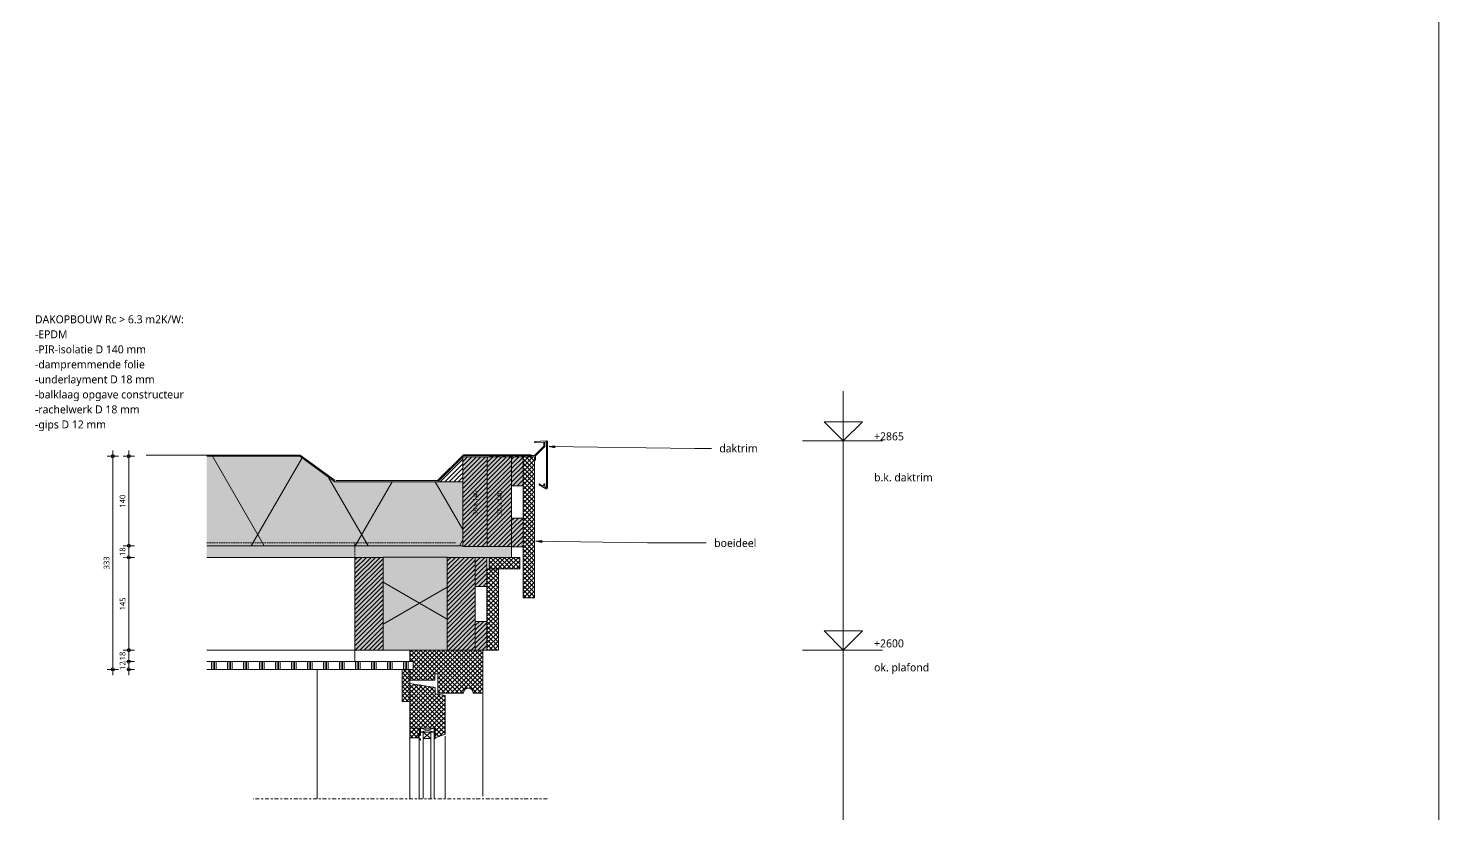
# Model space of a CAD drawing. Header units: millimetres. Extents: x 1813 to 34621, y -2347 to 13791.
# Drawn here: x 3824 to 6028, y 4210 to 5438 of the extents above; entities that cross this region are included whole.
import ezdxf

# ---------------------------------------------------------------- set-up
doc = ezdxf.new("R2010")
doc.units = ezdxf.units.MM
doc.linetypes.add('MV_center', pattern=[15, 6, -3, 3, -3])
doc.linetypes.add('MV_hidden', pattern=[3.75, 2.5, -1.25])
for name, color, linetype, lineweight in [('A-ANNO-DIMS', 211, 'Continuous', 13), ('A-ANNO-DIMS-5', 211, 'Continuous', 13), ('A-ANNO-NOTE', 131, 'Continuous', 18), ('A-DETL', 90, 'Continuous', 13), ('A-DETL-GENF', 92, 'Continuous', 18), ('A-DETL-MEDM', 33, 'Continuous', 18), ('A-DETL-THIN', 151, 'Continuous', 18), ('G-ANNO-TEXT', 231, 'Continuous', 13)]:
    doc.layers.add(name, color=color, linetype=linetype, lineweight=lineweight)
doc.styles.add('Segoe UI', font='segoeui.ttf', dxfattribs={"height": 7.5})
doc.styles.add('Segoe UI_3', font='segoeui.ttf', dxfattribs={"height": 12.5})
doc.styles.add('Segoe UI_4', font='segoeui.ttf', dxfattribs={"height": 9})
doc.styles.add('Segoe UI_B', font='segoeui.ttf', dxfattribs={"height": 12.5})
doc.dimstyles.new('1_8_mm', dxfattribs={"dimscale": 304.8, "dimtxt": 9.426276, "dimasz": 0.016404, "dimexe": 0.029528, "dimexo": 0.0625, "dimgap": 0.008202, "dimtad": 1, "dimdec": 0, "dimzin": 0, "dimdsep": 46, "dimtxsty": 'Segoe UI_4', "dimblk1": 'DOTBLANK', "dimblk2": 'DOTBLANK', "dimsah": 1, "dimcen": 0.09, "dimdle": 0.029528, "dimazin": 0, "dimtfac": 1, "dimtdec": 4, "dimtix": 1, "dimtmove": 0, "dimatfit": 3, "dimfxl": 0.029528, "dimfxlon": 1, "dimtvp": 1, "dimtfill": 1, "dimtolj": 1, "dimtzin": 0, "dimarcsym": 2})
pattern_1 = [(45, (0, 0), (-3.535534, 3.535534), []), (135, (0, 0), (-3.535534, -3.535534), [])]

# ---------------------------------------------------------------- blocks, each defined once
blk = doc.blocks.new('42_isolatie - Type 1-4090462-Details Verbouwingen')
at = {"layer": 'A-DETL-GENF'}
h = blk.add_hatch(color=256, dxfattribs=at)
h.paths.add_polyline_path([(1171.2, 0.8), (1210.2, 0.8), (1210.2, 100.8), (1010.2, 100.8), (955.3, 140.8), (810, 140.8), (810, 0.8), (955.3, 0.8)])
h.paths.add_polyline_path([(425.8, 0.8), (425.8, 140.8), (38, 140.8), (39, 139.8), (45.3, 139.8), (45.3, 121.8), (0.3, 121.8), (0.3, 0.8), (0.6, 0.8), (0.6, 121.8), (44.6, 121.8), (44.6, 0.8), (262.9, 0.8)])
at = {"layer": 'A-DETL-GENF', "lineweight": 13}
h = blk.add_hatch(dxfattribs=at)
h.set_pattern_fill('FP_5', color=256, style=0, pattern_type=2)
h.set_pattern_definition([(60, (-857.8, 704), (-121.936, 70.4), []), (120, (-857.8, 704), (-121.936, -70.4), [])])
h.paths.add_polyline_path([(1171.2, 0.8), (1210.2, 0.8), (1210.2, 100.8), (1010.2, 100.8), (955.3, 140.8), (810, 140.8), (810, 0.8), (955.3, 0.8)])
h.paths.add_polyline_path([(425.8, 0.8), (425.8, 140.8), (38, 140.8), (39, 139.8), (45.3, 139.8), (45.3, 121.8), (0.3, 121.8), (0.3, 0.8), (0.6, 0.8), (0.6, 121.8), (44.6, 121.8), (44.6, 0.8), (262.9, 0.8)])
at = {"layer": 'A-DETL-GENF'}
for p, q in [((425.8, 140.8), (38, 140.8)), ((425.8, 140.8), (38, 140.8)), ((955.3, 140.8), (810, 140.8)), ((955.3, 140.8), (810, 140.8)), ((1210.2, 139.8), (1210.2, 140.8)), ((1210.2, 139.8), (1210.2, 140.8)), ((1210.2, 100.8), (1210.2, 139.8)), ((1210.2, 0.8), (1210.2, 100.8)), ((0.3, 72.5), (0.3, 0.8)), ((0.3, 0.8), (0.6, 0.8)), ((0.3, 0.8), (0.6, 0.8)), ((44.6, 0.8), (425.8, 0.8)), ((44.6, 0.8), (425.8, 0.8)), ((810, 0.8), (1210.2, 0.8)), ((810, 0.8), (1210.2, 0.8))]:
    blk.add_line(p, q, dxfattribs=at)
blk = doc.blocks.new('31 dubbel_glas - Type 1-4090463-Details Verbouwingen')
at = {"layer": 'A-DETL-GENF', "lineweight": 13}
for p, q in [((0, 0), (0, -21)), ((103.8, 0), (6.8, 0)), ((103.8, -5), (0, -5)), ((0, -5), (10, -17)), ((0, -17), (10, -5)), ((0, -17), (103.8, -17)), ((10, -17), (10, -5)), ((5.6, -23), (103.8, -23))]:
    blk.add_line(p, q, dxfattribs=at)
blk = doc.blocks.new('33 sparing - Type 1-4933729-Details Verbouwingen')
at = {"layer": 'A-DETL-GENF'}
for p, q in [((21, 0), (0, 0)), ((0, -6.4), (21, 0)), ((21, -6.4), (0, 0)), ((0, -3.2), (0, -6.4)), ((0, -6.4), (21, -6.4)), ((21, -6.4), (21, -4.8))]:
    blk.add_line(p, q, dxfattribs=at)
blk = doc.blocks.new('27 compri_daktrim - Type 1-V80-Details Verbouwingen')
at = {"layer": 'A-DETL-GENF', "lineweight": 13}
for p, q in [((-20, 48.5), (-20, -23.5)), ((-18.4, -23.4), (-18.4, 47.5)), ((-17.8, 49.8), (-7.4, 43.8)), ((-17.6, 47.9), (-15.9, 46.9)), ((-15.9, 46.9), (-15.9, 42.8)), ((-14.3, 42.8), (-14.3, 44.2)), ((-12.8, 45.1), (-8.2, 42.4)), ((-1.5, -1.5), (-1.5, 4.3)), ((-15.9, -16.3), (-15.9, -23.3)), ((-15.6, -15.6), (-1.5, -1.5)), ((0.3, -2), (-14.3, -16.6)), ((-14.3, -16.6), (-14.3, -23.2)), ((4.7, -2), (0.3, -2)), ((10, -1.6), (5, -1.6)), ((14.7, -2), (10.3, -2)), ((20, -1.6), (15, -1.6)), ((24.7, -2), (20.3, -2)), ((30, -1.6), (25, -1.6)), ((34.7, -2), (30.3, -2)), ((40, -1.6), (35, -1.6)), ((44.7, -2), (40.3, -2)), ((50, -1.6), (45, -1.6)), ((54.7, -2), (50.3, -2)), ((60, -1.6), (55, -1.6)), ((64.7, -2), (60.3, -2)), ((69.6, -1), (65, -1.6)), ((-15.9, -23.3), (-18.4, -23.4)), ((-18.4, -25), (-0.8, -24.1)), ((-14.3, -23.2), (-0.8, -22.5))]:
    blk.add_line(p, q, dxfattribs=at)
for centre, radius, start, end in [((-18.5, 48.5), 1.5, 60, 180), ((-17.9, 47.5), 0.5, 60, 180), ((-13.3, 44.2), 1, 60, 180), ((-15.1, 42.8), 0.8, 180, 270), ((-15.1, 42.8), 0.8, 270, 0), ((-7.8, 43.1), 0.8, 240, 0), ((-7.8, 43.1), 0.8, 0, 60), ((-0.7, 4.3), 0.75, 90, 180), ((-0.7, 4.3), 0.75, 360, 90), ((-14.9, -16.3), 1, 135, 180), ((4.7, -1.7), 0.3, 270, 19.4712), ((10.3, -1.7), 0.3, 160.5288, 270), ((14.7, -1.7), 0.3, 270, 19.4712), ((20.3, -1.7), 0.3, 160.5288, 270), ((24.7, -1.7), 0.3, 270, 19.4712), ((30.3, -1.7), 0.3, 160.5288, 270), ((34.7, -1.7), 0.3, 270, 19.4712), ((40.3, -1.7), 0.3, 160.5288, 270), ((44.7, -1.7), 0.3, 270, 19.4712), ((50.3, -1.7), 0.3, 160.5288, 270), ((54.7, -1.7), 0.3, 270, 19.4712), ((60.3, -1.7), 0.3, 160.5288, 270), ((64.7, -1.7), 0.3, 270, 19.0321), ((69.5, -0.5), 0.5, 277.5401, 90), ((-18.5, -23.5), 1.5, 180, 273), ((-0.8, -23.3), 0.8, 0, 93), ((-0.8, -23.3), 0.8, 273, 0)]:
    blk.add_arc(centre, radius, start, end, dxfattribs=at)
blk = doc.blocks.new('NLRS_00_DI_maskeer - Type 1-4235009-Details Verbouwingen')
at = {"layer": 'A-DETL-GENF', "linetype": 'MV_center'}
blk.add_line((-100, 0), (359.7, 0), dxfattribs=at)
blk = doc.blocks.new('00 hout-rechthoekig - Vuren 44x145-V83-Details Verbouwingen')
at = {"layer": 'A-DETL-GENF', "lineweight": 13}
blk.add_hatch(color=256, dxfattribs=at).paths.add_polyline_path([(0, 0), (145, 0), (145, 44), (0, 44)])
at = {"layer": 'A-DETL-MEDM', "lineweight": 13}
h = blk.add_hatch(dxfattribs=at)
h.set_pattern_fill('FP_137', color=256, style=0, pattern_type=2)
h.set_pattern_definition([(315, (-4466.039, 4522.259), (3.535534, 3.535534), [])])
h.paths.add_polyline_path([(0, 0), (145, 0), (145, 44), (0, 44)])
at = {"layer": 'A-DETL-MEDM'}
for p, q in [((145, 44), (0, 44)), ((0, 44), (0, 0)), ((145, 44), (0, 44)), ((145, 0), (145, 44)), ((145, 0), (145, 44)), ((145, 0), (145, 44)), ((0, 0), (45, 0)), ((45, 0), (99.6, 0)), ((99.6, 0), (144.6, 0)), ((144.6, 0), (145, 0))]:
    blk.add_line(p, q, dxfattribs=at)
blk = doc.blocks.new('00 hout-rechthoekig - SLS 38x140-4311501-Details Verbouwingen')
at = {"layer": 'A-DETL-GENF', "lineweight": 13}
blk.add_hatch(color=256, dxfattribs=at).paths.add_polyline_path([(140, 38), (0, 38), (0, 0), (140, 0)])
at = {"layer": 'A-DETL-MEDM', "lineweight": 13}
h = blk.add_hatch(dxfattribs=at)
h.set_pattern_fill('FP_138', color=256, style=0, pattern_type=2)
h.set_pattern_definition([(135, (4768.039, -4540.899), (-3.535534, -3.535534), [])])
h.paths.add_polyline_path([(140, 38), (0, 38), (0, 0), (140, 0)])
at = {"layer": 'A-DETL-MEDM'}
for p, q in [((45, 38), (0, 38)), ((0, 38), (0, 0)), ((45, 38), (0, 38)), ((95.5, 38), (45, 38)), ((95.5, 38), (45, 38)), ((140, 38), (95.5, 38)), ((140, 38), (95.5, 38)), ((140, 0), (140, 38)), ((140, 0), (140, 38)), ((140, 0), (140, 38)), ((0, 0), (140, 0))]:
    blk.add_line(p, q, dxfattribs=at)
blk = doc.blocks.new('00 hout-rechthoekig - SLS 38x140-V84-Details Verbouwingen')
at = {"layer": 'A-DETL-GENF', "lineweight": 13}
blk.add_hatch(color=256, dxfattribs=at).paths.add_polyline_path([(140, 38), (0, 38), (0, 0), (140, 0)])
at = {"layer": 'A-DETL-MEDM', "lineweight": 13}
h = blk.add_hatch(dxfattribs=at)
h.set_pattern_fill('FP_139', color=256, style=0, pattern_type=2)
h.set_pattern_definition([(135, (4768.039, -4502.899), (-3.535534, -3.535534), [])])
h.paths.add_polyline_path([(140, 38), (0, 38), (0, 0), (140, 0)])
at = {"layer": 'A-DETL-MEDM'}
for p, q in [((140, 38), (0, 38)), ((0, 38), (0, 0)), ((140, 38), (0, 38)), ((140, 0), (140, 38)), ((140, 0), (140, 38)), ((140, 0), (140, 38)), ((0, 0), (39, 0)), ((39, 0), (140, 0))]:
    blk.add_line(p, q, dxfattribs=at)
blk = doc.blocks.new('00 hout-rechthoekig - Vuren Gewolmaniseerd 18x45-4311502-Details Verbouwingen')
at = {"layer": 'A-DETL-GENF', "lineweight": 13}
blk.add_hatch(color=256, dxfattribs=at).paths.add_polyline_path([(0, 0), (45, 0), (45, 18), (0, 18)])
at = {"layer": 'A-DETL-MEDM', "lineweight": 13}
h = blk.add_hatch(dxfattribs=at)
h.set_pattern_fill('FP_140', color=256, style=0, pattern_type=2)
h.set_pattern_definition([(315, (-4627.529, 4596.899), (3.535534, 3.535534), [])])
h.paths.add_polyline_path([(0, 0), (45, 0), (45, 18), (0, 18)])
at = {"layer": 'A-DETL-MEDM'}
for p, q in [((45, 18), (0, 18)), ((0, 18), (0, 0)), ((45, 18), (0, 18)), ((0, 0), (45, 0)), ((45, 0), (45, 18)), ((45, 0), (45, 18)), ((45, 0), (45, 18))]:
    blk.add_line(p, q, dxfattribs=at)
blk = doc.blocks.new('00 hout-rechthoekig - Vuren Gewolmaniseerd 18x45-V85-Details Verbouwingen')
at = {"layer": 'A-DETL-GENF', "lineweight": 13}
blk.add_hatch(color=256, dxfattribs=at).paths.add_polyline_path([(0, 0), (45, 0), (45, 18), (0, 18)])
at = {"layer": 'A-DETL-MEDM', "lineweight": 13}
h = blk.add_hatch(dxfattribs=at)
h.set_pattern_fill('FP_141', color=256, style=0, pattern_type=2)
h.set_pattern_definition([(315, (-4723.039, 4596.899), (3.535534, 3.535534), [])])
h.paths.add_polyline_path([(0, 0), (45, 0), (45, 18), (0, 18)])
at = {"layer": 'A-DETL-MEDM'}
for p, q in [((45, 18), (0, 18)), ((0, 18), (0, 0)), ((45, 18), (0, 18)), ((0, 0), (45, 0)), ((45, 0), (45, 18)), ((45, 0), (45, 18)), ((45, 0), (45, 18))]:
    blk.add_line(p, q, dxfattribs=at)
blk = doc.blocks.new('00 hout-rechthoekig - Vuren Gewolmaniseerd 18x45-V86-Details Verbouwingen')
at = {"layer": 'A-DETL-GENF', "lineweight": 13}
blk.add_hatch(color=256, dxfattribs=at).paths.add_polyline_path([(0, 0), (45, 0), (45, 18), (0, 18)])
at = {"layer": 'A-DETL-MEDM', "lineweight": 13}
h = blk.add_hatch(dxfattribs=at)
h.set_pattern_fill('FP_142', color=256, style=0, pattern_type=2)
h.set_pattern_definition([(315, (-4565.634, 4540.259), (3.535534, 3.535534), [])])
h.paths.add_polyline_path([(0, 0), (45, 0), (45, 18), (0, 18)])
at = {"layer": 'A-DETL-MEDM'}
for p, q in [((45, 18), (0, 18)), ((0, 18), (0, 0)), ((45, 18), (0, 18)), ((0, 0), (45, 0)), ((45, 0), (45, 18)), ((45, 0), (45, 18)), ((45, 0), (45, 18))]:
    blk.add_line(p, q, dxfattribs=at)
blk = doc.blocks.new('00 hout-rechthoekig - Vuren Gewolmaniseerd 18x45-V87-Details Verbouwingen')
at = {"layer": 'A-DETL-GENF', "lineweight": 13}
blk.add_hatch(color=256, dxfattribs=at).paths.add_polyline_path([(0, 0), (45, 0), (45, 18), (0, 18)])
at = {"layer": 'A-DETL-MEDM', "lineweight": 13}
h = blk.add_hatch(dxfattribs=at)
h.set_pattern_fill('FP_143', color=256, style=0, pattern_type=2)
h.set_pattern_definition([(315, (-4466.039, 4540.274), (3.535534, 3.535534), [])])
h.paths.add_polyline_path([(0, 0), (45, 0), (45, 18), (0, 18)])
at = {"layer": 'A-DETL-MEDM'}
for p, q in [((45, 18), (0, 18)), ((0, 18), (0, 0)), ((45, 18), (0, 18)), ((0, 0), (45, 0)), ((45, 0), (45, 18)), ((45, 0), (45, 18)), ((45, 0), (45, 18))]:
    blk.add_line(p, q, dxfattribs=at)
blk = doc.blocks.new('42_isolatie - Type 1-4090469-Details Verbouwingen')
at = {"layer": 'A-DETL-GENF'}
blk.add_hatch(color=256, dxfattribs=at).paths.add_polyline_path([(0.3, 0.8), (145.3, 0.8), (145.3, 100.8), (0.3, 100.8)])
at = {"layer": 'A-DETL-GENF', "lineweight": 13}
h = blk.add_hatch(dxfattribs=at)
h.set_pattern_fill('FP_51', color=256, style=0, pattern_type=2)
h.set_pattern_definition([(60, (0, 0), (-87.295, 50.4), []), (120, (0, 0), (-87.295, -50.4), [])])
h.paths.add_polyline_path([(0.3, 0.8), (145.3, 0.8), (145.3, 100.8), (0.3, 100.8)])
at = {"layer": 'A-DETL-GENF'}
for p, q in [((145.3, 100.8), (0.3, 100.8)), ((0.3, 100.8), (0.3, 0.8)), ((0.3, 100.8), (0.3, 0.8)), ((145.3, 0.8), (145.3, 100.8)), ((145.3, 0.8), (145.3, 100.8)), ((0.3, 0.8), (145.3, 0.8)), ((0.3, 0.8), (145.3, 0.8))]:
    blk.add_line(p, q, dxfattribs=at)
blk = doc.blocks.new('00 hout-rechthoekig - Vuren 44x145-V88-Details Verbouwingen')
at = {"layer": 'A-DETL-GENF', "lineweight": 13}
blk.add_hatch(color=256, dxfattribs=at).paths.add_polyline_path([(0, 0), (145, 0), (145, 44), (0, 44)])
at = {"layer": 'A-DETL-MEDM', "lineweight": 13}
h = blk.add_hatch(dxfattribs=at)
h.set_pattern_fill('FP_144', color=256, style=0, pattern_type=2)
h.set_pattern_definition([(315, (-4466.039, 4378.259), (3.535534, 3.535534), [])])
h.paths.add_polyline_path([(0, 0), (145, 0), (145, 44), (0, 44)])
at = {"layer": 'A-DETL-MEDM'}
for p, q in [((145, 44), (0, 44)), ((0, 44), (0, 0)), ((145, 44), (0, 44)), ((145, 0), (145, 44)), ((145, 0), (145, 44)), ((145, 0), (145, 44)), ((0, 0), (145, 0))]:
    blk.add_line(p, q, dxfattribs=at)
blk = doc.blocks.new('DIMBLOCK134-Details Verbouwingen')
at = {"layer": 'A-ANNO-DIMS-5'}
for p, q in [((3980.9, 4448), (3971.9, 4448)), ((3980.9, 4436), (3971.9, 4436)), ((3980.9, 4427), (3980.9, 4448)), ((3980.9, 4448), (3989.9, 4448)), ((3980.9, 4436), (3989.9, 4436))]:
    blk.add_line(p, q, dxfattribs=at)
for centre in [(3980.9, 4448), (3980.9, 4436)]:
    blk.add_circle(centre, 2.5, dxfattribs=at)
at = {"layer": 'A-ANNO-DIMS-5', "color": 0, "insert": (3966.6, 4435.2), "char_height": 9, "width": 16.453, "attachment_point": 1, "rotation": 90, "line_spacing_factor": 1.142579, "style": 'Segoe UI_4', "bg_fill": 3, "box_fill_scale": 1.25, "bg_fill_color": 9, "bg_fill_true_color": 13158600, "bg_fill_transparency": 0}
blk.add_mtext('12', dxfattribs=at)
blk = doc.blocks.new('_DotBlank')
at = {"color": 0, "linetype": 'ByBlock', "lineweight": -2}
blk.add_line((-0.5, 0), (-1, 0), dxfattribs=at)
blk.add_circle((0, 0), 0.5, dxfattribs=at)
blk = doc.blocks.new('DIMBLOCK135-Details Verbouwingen')
at = {"layer": 'A-ANNO-DIMS-5'}
for p, q in [((3980.9, 4466), (3971.9, 4466)), ((3980.9, 4448), (3980.9, 4466)), ((3980.9, 4466), (3989.9, 4466)), ((3980.9, 4448), (3971.9, 4448)), ((3980.9, 4448), (3989.9, 4448))]:
    blk.add_line(p, q, dxfattribs=at)
for centre in [(3980.9, 4466), (3980.9, 4448)]:
    blk.add_circle(centre, 2.5, dxfattribs=at)
at = {"layer": 'A-ANNO-DIMS-5', "color": 0, "insert": (3966.6, 4450.2), "char_height": 9, "width": 16.453, "attachment_point": 1, "rotation": 90, "line_spacing_factor": 1.142579, "style": 'Segoe UI_4', "bg_fill": 3, "box_fill_scale": 1.25, "bg_fill_color": 9, "bg_fill_true_color": 13158600, "bg_fill_transparency": 0}
blk.add_mtext('18', dxfattribs=at)
blk = doc.blocks.new('DIMBLOCK136-Details Verbouwingen')
at = {"layer": 'A-ANNO-DIMS-5'}
for p, q in [((3980.9, 4611), (3971.9, 4611)), ((3980.9, 4466), (3980.9, 4611)), ((3980.9, 4611), (3989.9, 4611)), ((3980.9, 4466), (3971.9, 4466)), ((3980.9, 4466), (3989.9, 4466))]:
    blk.add_line(p, q, dxfattribs=at)
for centre in [(3980.9, 4611), (3980.9, 4466)]:
    blk.add_circle(centre, 2.5, dxfattribs=at)
at = {"layer": 'A-ANNO-DIMS-5', "color": 0, "insert": (3966.6, 4528.3), "char_height": 9, "width": 24.68, "attachment_point": 1, "rotation": 90, "line_spacing_factor": 1.142579, "style": 'Segoe UI_4', "bg_fill": 3, "box_fill_scale": 1.25, "bg_fill_color": 9, "bg_fill_true_color": 13158600, "bg_fill_transparency": 0}
blk.add_mtext('145', dxfattribs=at)
blk = doc.blocks.new('DIMBLOCK137-Details Verbouwingen')
at = {"layer": 'A-ANNO-DIMS-5'}
for p, q in [((3980.9, 4629), (3971.9, 4629)), ((3980.9, 4611), (3980.9, 4629)), ((3980.9, 4629), (3989.9, 4629)), ((3980.9, 4611), (3971.9, 4611)), ((3980.9, 4611), (3989.9, 4611))]:
    blk.add_line(p, q, dxfattribs=at)
for centre in [(3980.9, 4629), (3980.9, 4611)]:
    blk.add_circle(centre, 2.5, dxfattribs=at)
at = {"layer": 'A-ANNO-DIMS-5', "color": 0, "insert": (3966.6, 4613.2), "char_height": 9, "width": 16.453, "attachment_point": 1, "rotation": 90, "line_spacing_factor": 1.142579, "style": 'Segoe UI_4', "bg_fill": 3, "box_fill_scale": 1.25, "bg_fill_color": 9, "bg_fill_true_color": 13158600, "bg_fill_transparency": 0}
blk.add_mtext('18', dxfattribs=at)
blk = doc.blocks.new('DIMBLOCK138-Details Verbouwingen')
at = {"layer": 'A-ANNO-DIMS-5'}
for p, q in [((3980.9, 4769), (3971.9, 4769)), ((3980.9, 4629), (3980.9, 4778)), ((3980.9, 4769), (3989.9, 4769)), ((3980.9, 4629), (3971.9, 4629)), ((3980.9, 4629), (3989.9, 4629))]:
    blk.add_line(p, q, dxfattribs=at)
for centre in [(3980.9, 4769), (3980.9, 4629)]:
    blk.add_circle(centre, 2.5, dxfattribs=at)
at = {"layer": 'A-ANNO-DIMS-5', "color": 0, "insert": (3966.6, 4688.8), "char_height": 9, "width": 24.68, "attachment_point": 1, "rotation": 90, "line_spacing_factor": 1.142579, "style": 'Segoe UI_4', "bg_fill": 3, "box_fill_scale": 1.25, "bg_fill_color": 9, "bg_fill_true_color": 13158600, "bg_fill_transparency": 0}
blk.add_mtext('140', dxfattribs=at)
blk = doc.blocks.new('DIMBLOCK139-Details Verbouwingen')
at = {"layer": 'A-ANNO-DIMS-5'}
for p, q in [((3955.9, 4769), (3946.9, 4769)), ((3955.9, 4427), (3955.9, 4778)), ((3955.9, 4769), (3964.9, 4769)), ((3955.9, 4436), (3946.9, 4436)), ((3955.9, 4436), (3964.9, 4436))]:
    blk.add_line(p, q, dxfattribs=at)
for centre in [(3955.9, 4769), (3955.9, 4436)]:
    blk.add_circle(centre, 2.5, dxfattribs=at)
at = {"layer": 'A-ANNO-DIMS-5', "color": 0, "insert": (3941.6, 4592.3), "char_height": 9, "width": 24.68, "attachment_point": 1, "rotation": 90, "line_spacing_factor": 1.142579, "style": 'Segoe UI_4', "bg_fill": 3, "box_fill_scale": 1.25, "bg_fill_color": 9, "bg_fill_true_color": 13158600, "bg_fill_transparency": 0}
blk.add_mtext('333', dxfattribs=at)

msp = doc.modelspace()

# ---------------------------------------------------------------- hatches: boundary and pattern name
at = {"layer": 'A-DETL-GENF', "lineweight": 13}
h = msp.add_hatch(dxfattribs=at)
h.set_pattern_fill('FP_12', color=250, style=0, pattern_type=2)
h.set_pattern_definition([(45, (0, 0), (-3.535534, 3.535534), [])])
h.paths.add_polyline_path([(4463.9, 4729), (4502.9, 4729), (4502.9, 4768)])
h = msp.add_hatch(dxfattribs=at)
h.set_pattern_fill('FP_10', color=250, style=0, pattern_type=2)
h.set_pattern_definition(pattern_1)
h.paths.add_polyline_path([(4614.9, 4548), (4614.9, 4768), (4596.9, 4768), (4596.9, 4548)])
h = msp.add_hatch(dxfattribs=at)
h.set_pattern_fill('FP_11', color=250, style=0, pattern_type=2)
h.set_pattern_definition([(0, (0, 0), (0, 9.476), []), (0, (0, 4.738), (0, 9.476), [4.738, -2.369])])
h.paths.add_polyline_path([(4522.3, 4611), (4578.9, 4611), (4578.9, 4628), (4502.9, 4628), (4502.9, 4629), (4102.7, 4629), (4102.7, 4611), (4502.9, 4611)])
h.paths.add_polyline_path([(3691.8, 4611), (3691.8, 4611), (3718.5, 4611), (3718.5, 4629), (3293, 4629), (3293, 4611), (3555.7, 4611)])
h = msp.add_hatch(dxfattribs=at)
h.set_pattern_fill('FP_10', color=250, style=0, pattern_type=2)
h.set_pattern_definition(pattern_1)
h.paths.add_polyline_path([(4591.9, 4593), (4591.9, 4611), (4544, 4611), (4544, 4593)])
h = msp.add_hatch(dxfattribs=at)
h.set_pattern_fill('FP_10', color=250, style=0, pattern_type=2)
h.set_pattern_definition(pattern_1)
h.paths.add_polyline_path([(4558.3, 4466), (4558.3, 4593), (4540.3, 4593), (4540.3, 4466), (4544, 4466)])
h = msp.add_hatch(dxfattribs=at)
h.set_pattern_fill('FP_10', color=250, style=0, pattern_type=2)
h.set_pattern_definition(pattern_1)
h.paths.add_polyline_path([(4464, 4399), (4504, 4399), (4504.3, 4401), (4505, 4402.8), (4506.2, 4404.3), (4507.8, 4405.5), (4509.6, 4406.3), (4511.5, 4406.5), (4513.5, 4406.3), (4515.3, 4405.5), (4516.8, 4404.3), (4518, 4402.8), (4518.8, 4401), (4519, 4399), (4534, 4399), (4534, 4466), (4420, 4466), (4420, 4448), (4425, 4448), (4425, 4436), (4420, 4436), (4420, 4419), (4459, 4419), (4459, 4429), (4464, 4429), (4464, 4414.9)])
h = msp.add_hatch(dxfattribs=at)
h.set_pattern_fill('FP_13', color=254, style=0, pattern_type=2)
h.set_pattern_definition([(90, (10, 0), (-25, 1e-15), []), (90, (12.5, 0), (-25, 1e-15), []), (90, (15, 0), (-25, 1e-15), []), (90, (17.5, 0), (-25, 1e-15), [])])
h.paths.add_polyline_path([(4425, 4436), (4425, 4448), (4102.7, 4448), (4102.7, 4436), (4334.3, 4436)])
h.paths.add_polyline_path([(3718.5, 4436), (3718.5, 4448), (3218, 4448), (3218, 4436), (3555.7, 4436)])
h = msp.add_hatch(dxfattribs=at)
h.set_pattern_fill('FP_10', color=250, style=0, pattern_type=2)
h.set_pattern_definition(pattern_1)
h.paths.add_polyline_path([(4420, 4386), (4420, 4436), (4408, 4436), (4408, 4386)])
h = msp.add_hatch(dxfattribs=at)
h.set_pattern_fill('FP_10', color=250, style=0, pattern_type=2)
h.set_pattern_definition(pattern_1)
h.paths.add_polyline_path([(4459.5, 4329), (4475, 4334.7), (4475, 4395.3), (4459.5, 4397.8), (4459.5, 4407.8), (4420, 4414), (4420, 4344), (4459.5, 4344), (4459.5, 4330.9)])
h = msp.add_hatch(dxfattribs=at)
h.set_pattern_fill('FP_10', color=250, style=0, pattern_type=2)
h.set_pattern_definition(pattern_1)
h.paths.add_polyline_path([(4420, 4329), (4432.6, 4329.1), (4432.8, 4329.2), (4433, 4329.5), (4433, 4329.6), (4433, 4332), (4435, 4332), (4435, 4344), (4420, 4344)])
at = {"layer": 'A-DETL-GENF'}
h = msp.add_hatch(color=7, dxfattribs=at)
h.paths.add_polyline_path([(4459.5, 4330.9), (4459.5, 4340.9), (4457.8, 4340.9), (4457.8, 4330.9)])
h.paths.add_polyline_path([(4436.8, 4332.5), (4436.8, 4342.5), (4435, 4342.5), (4435, 4332.5)])
at = {"layer": 'G-ANNO-TEXT'}
for points in [[(4637.6, 4784.1), (4646.6, 4782.4), (4646.7, 4785.5)], [(4617.1, 4636.1), (4626, 4634.4), (4626.1, 4637.6)]]:
    msp.add_hatch(color=7, dxfattribs=at).paths.add_polyline_path(points)

# ---------------------------------------------------------------- linework, layer by layer
at = {"layer": 'A-DETL', "lineweight": 18}
for p, q in [((6027.7, 5599.5), (6027.7, 2790.7)), ((5097.3, 4755.6), (5097.3, 4870.6)), ((5097.3, 3711), (5097.3, 4831)), ((5097.3, 4793), (5067.3, 4823)), ((5067.3, 4823), (5127.3, 4823)), ((5127.3, 4823), (5097.3, 4793)), ((5158.7, 4793), (5033.7, 4793)), ((4008.2, 4771), (4248.8, 4771)), ((4248.1, 4769), (4302.9, 4729)), ((4248.8, 4771), (4303.6, 4731)), ((4502.9, 4768), (4502.9, 4769)), ((4302.9, 4729), (4463.9, 4729)), ((4463.1, 4731), (4305.1, 4731)), ((5097.3, 4466), (5067.3, 4496)), ((5067.3, 4496), (5127.3, 4496)), ((5097.3, 4398.6), (5097.3, 4513.6)), ((5127.3, 4496), (5097.3, 4466)), ((4334.3, 4466), (4102.7, 4466)), ((4334.3, 4448), (4334.3, 4466)), ((5158.7, 4466), (5033.7, 4466)), ((5158.7, 4466), (5053.7, 4466)), ((5067.3, 4466), (5127.3, 4466)), ((4102.7, 4448), (4334.3, 4448)), ((4275, 4233.8), (4275, 4436)), ((4534, 4399), (4534, 4238)), ((4420, 4344), (4420, 4329)), ((4435, 4344), (4420, 4344)), ((4435, 4342.5), (4435, 4344)), ((4436.8, 4342.5), (4435, 4342.5)), ((4435, 4342.5), (4435, 4332.5)), ((4436.8, 4332.5), (4436.8, 4342.5)), ((4420, 4329), (4432.4, 4329)), ((4433, 4329.6), (4433, 4332)), ((4433, 4332), (4435, 4332)), ((4435, 4332), (4435, 4332.5)), ((4435, 4332.5), (4436.8, 4332.5)), ((4459.5, 4340.9), (4457.8, 4340.9)), ((4457.8, 4340.9), (4457.8, 4330.9)), ((4457.8, 4330.9), (4459.5, 4330.9)), ((4459.5, 4330.9), (4459.5, 4340.9))]:
    msp.add_line(p, q, dxfattribs=at)
at = {"layer": 'A-DETL', "lineweight": 35}
for p, q in [((4463.1, 4731), (4503.1, 4771)), ((4503.1, 4771), (4609.5, 4771))]:
    msp.add_line(p, q, dxfattribs=at)
at = {"layer": 'A-DETL', "linetype": 'MV_hidden', "lineweight": 18}
for p, q in [((4102.7, 4633.6), (4493, 4633.6)), ((4334.3, 4611), (4334.3, 4633.6)), ((4334.3, 4448.5), (4334.3, 4466)), ((4420, 4466), (4522.3, 4466))]:
    msp.add_line(p, q, dxfattribs=at)
at = {"layer": 'A-DETL'}
for p, q in [((4102.7, 4611), (4334.3, 4611)), ((4522.3, 4611), (4544, 4611)), ((4578.9, 4627.5), (4578.9, 4628)), ((4578.9, 4611), (4578.9, 4627.5)), ((4420, 4466), (4420, 4448)), ((4534, 4399), (4534, 4466)), ((4408, 4436), (4408, 4386)), ((4420, 4414), (4420, 4436)), ((4420, 4419), (4459, 4419)), ((4459.5, 4407.8), (4420, 4414)), ((4420, 4414), (4420, 4344)), ((4459, 4419), (4459, 4429)), ((4459, 4429), (4464, 4429)), ((4464, 4429), (4464, 4399)), ((4408, 4386), (4420, 4386)), ((4459.5, 4397.8), (4459.5, 4407.8)), ((4475, 4395.3), (4459.5, 4397.8)), ((4464, 4399), (4504, 4399)), ((4475, 4334.7), (4475, 4395.3)), ((4519, 4399), (4534, 4399)), ((4435, 4344), (4459.5, 4344)), ((4459.5, 4344), (4459.5, 4340.9)), ((4420, 4329), (4420, 4233.8)), ((4459.5, 4329), (4475, 4334.7)), ((4459.5, 4330.9), (4459.5, 4329)), ((4475, 4331.7), (4475, 4233.8))]:
    msp.add_line(p, q, dxfattribs=at)
msp.add_arc((4511.5, 4399), 7.5, 0, 180, dxfattribs=at)
at = {"layer": 'A-DETL', "lineweight": 18}
for centre, radius, start, end in [((4432.4, 4329.6), 0.589, 270, 0), ((4432.4, 4324.6), 4.4, 360, 90), ((4465.6, 4323.3), 7.85, 126.922, 173.078)]:
    msp.add_arc(centre, radius, start, end, dxfattribs=at)
at = {"layer": 'A-DETL-THIN'}
for p, q in [((4502.9, 4768), (4463.9, 4729)), ((4502.9, 4729), (4502.9, 4768)), ((4614.9, 4768), (4596.9, 4768)), ((4614.9, 4548), (4614.9, 4768)), ((4463.9, 4729), (4502.9, 4729)), ((4596.9, 4723), (4596.9, 4672.5)), ((4591.9, 4611), (4544, 4611)), ((4544, 4611), (4544, 4593)), ((4591.9, 4593), (4591.9, 4611)), ((4596.9, 4627.5), (4596.9, 4548)), ((4544, 4593), (4540.3, 4593)), ((4544, 4593), (4591.9, 4593)), ((4558.3, 4466), (4558.3, 4593)), ((4540.3, 4565.6), (4540.3, 4511)), ((4596.9, 4548), (4614.9, 4548)), ((4540.3, 4466), (4558.3, 4466)), ((4102.7, 4436), (4425, 4436)), ((4425, 4448), (4334.3, 4448)), ((4425, 4436), (4425, 4448))]:
    msp.add_line(p, q, dxfattribs=at)
at = {"layer": 'G-ANNO-TEXT', "color": 250}
for p, q in [((4646.7, 4785.5), (4637.6, 4784.1)), ((4637.6, 4784.1), (4646.6, 4782.4)), ((4637.6, 4784.1), (4865.3, 4781.4)), ((4646.6, 4782.4), (4646.7, 4785.5)), ((4865.3, 4781.4), (4891.1, 4781.4)), ((4626.1, 4637.6), (4617.1, 4636.1)), ((4617.1, 4636.1), (4626, 4634.4)), ((4617.1, 4636.1), (4791.2, 4633.5)), ((4626, 4634.4), (4626.1, 4637.6)), ((4791.2, 4633.5), (4883.1, 4633.5))]:
    msp.add_line(p, q, dxfattribs=at)

# ---------------------------------------------------------------- block references
at = {"layer": 'A-DETL-GENF', "lineweight": 13}
for name, p, rotation in [('27 compri_daktrim - Type 1-V80-Details Verbouwingen', (4614.9, 4768), 180), ('31 dubbel_glas - Type 1-4090463-Details Verbouwingen', (4457.8, 4337.7), 269.9999999999997)]:
    msp.add_blockref(name, p, dxfattribs=dict(at, rotation=rotation))
at = {"layer": 'A-DETL-GENF'}
msp.add_blockref('42_isolatie - Type 1-4090462-Details Verbouwingen', (3292.7, 4628.2), dxfattribs=at)
for name, p, rotation in [('42_isolatie - Type 1-4090469-Details Verbouwingen', (4479.1, 4465.8), 89.99999999999962), ('33 sparing - Type 1-4933729-Details Verbouwingen', (4457.8, 4337.7), 180)]:
    msp.add_blockref(name, p, dxfattribs=dict(at, rotation=rotation))
at = {"layer": 'A-DETL-GENF', "linetype": 'MV_center', "rotation": 180}
msp.add_blockref('NLRS_00_DI_maskeer - Type 1-4235009-Details Verbouwingen', (4534.8, 4233.8), dxfattribs=at)
at = {"layer": 'A-DETL-MEDM', "lineweight": 13}
for name, p, rotation in [('00 hout-rechthoekig - SLS 38x140-V84-Details Verbouwingen', (4502.9, 4768), 269.9999999999985), ('00 hout-rechthoekig - SLS 38x140-4311501-Details Verbouwingen', (4540.9, 4768), 269.9999999999985), ('00 hout-rechthoekig - Vuren Gewolmaniseerd 18x45-V85-Details Verbouwingen', (4596.9, 4723), 89.99999999999909), ('00 hout-rechthoekig - Vuren Gewolmaniseerd 18x45-4311502-Details Verbouwingen', (4596.9, 4627.5), 89.99999999999909), ('00 hout-rechthoekig - Vuren 44x145-V88-Details Verbouwingen', (4378.3, 4466), 89.99999999999932), ('00 hout-rechthoekig - Vuren 44x145-V83-Details Verbouwingen', (4522.3, 4466), 89.99999999999932), ('00 hout-rechthoekig - Vuren Gewolmaniseerd 18x45-V86-Details Verbouwingen', (4540.3, 4565.6), 89.99999999999909), ('00 hout-rechthoekig - Vuren Gewolmaniseerd 18x45-V87-Details Verbouwingen', (4540.3, 4466), 89.99999999999909)]:
    msp.add_blockref(name, p, dxfattribs=dict(at, rotation=rotation))

# ---------------------------------------------------------------- texts
at = {"layer": 'A-ANNO-NOTE', "lineweight": 13, "char_height": 7.5, "width": 47.3, "attachment_point": 1, "rotation": 90, "style": 'Segoe UI'}
for insert in [(4518.5, 4676.7), (4556.5, 4676.7)]:
    msp.add_mtext('38 x 140', dxfattribs=dict(at, insert=insert))
at = {"layer": 'G-ANNO-TEXT', "color": 7, "char_height": 12.5, "attachment_point": 1}
for s, insert, width, style in [('DAKOPBOUW Rc > 6.3 m2K/W:', (3834.3, 4989.3), 313.46, 'Segoe UI_B'), ('-EPDM', (3834.3, 4965.9), 65.338, 'Segoe UI_3'), ('-PIR-isolatie D 140 mm', (3834.3, 4942.4), 218.059, 'Segoe UI_3'), ('-dampremmende folie', (3834.3, 4918.9), 211.645, 'Segoe UI_3'), ('-underlayment D 18 mm', (3834.3, 4895.4), 231.688, 'Segoe UI_3'), ('-balklaag opgave constructeur', (3834.3, 4871.9), 284.599, 'Segoe UI_3'), ('-rachelwerk D 18 mm', (3834.3, 4848.5), 201.624, 'Segoe UI_3'), ('-gips D 12 mm                      ', (3834.3, 4825), 272.574, 'Segoe UI_3'), ('+2865', (5145.4, 4806.4), 60.928, 'Segoe UI_3'), ('daktrim', (4903.6, 4787.7), 71.751, 'Segoe UI_3'), ('b.k. daktrim', (5145.4, 4742.3), 109.43, 'Segoe UI_3'), ('boeideel ', (4895.6, 4639.7), 81.371, 'Segoe UI_3'), ('+2600', (5145.4, 4482.8), 60.928, 'Segoe UI_3'), ('ok. plafond', (5145.4, 4445.3), 105.422, 'Segoe UI_3')]:
    msp.add_mtext(s, dxfattribs=dict(at, insert=insert, width=width, style=style))

# ---------------------------------------------------------------- next in the draw order: dimensions: what is measured, and where the dimension line sits
at = {"layer": 'A-ANNO-DIMS'}
dim = msp.add_linear_dim(base=(3980.9, 4448), p1=(3971.9, 4436), p2=(3989.9, 4448), angle=90, dimstyle='1_8_mm', override={"dimpost": '<>', "dimfxl": 21.633308}, dxfattribs=at)
dim.commit()
dim.dimension.update_dxf_attribs({"geometry": 'DIMBLOCK134-Details Verbouwingen', "text_midpoint": (3973.8, 4442)})

# ---------------------------------------------------------------- next in the draw order: dimensions: what is measured, and where the dimension line sits
dim = msp.add_linear_dim(base=(3980.9, 4466), p1=(3989.9, 4448), p2=(3971.9, 4466), angle=90, dimstyle='1_8_mm', override={"dimpost": '<>', "dimfxl": 25.455844}, dxfattribs=at)
dim.commit()
dim.dimension.update_dxf_attribs({"geometry": 'DIMBLOCK135-Details Verbouwingen', "text_midpoint": (3973.7, 4457)})

# ---------------------------------------------------------------- next in the draw order: dimensions: what is measured, and where the dimension line sits
dim = msp.add_linear_dim(base=(3980.9, 4611), p1=(3971.9, 4466), p2=(3971.9, 4611), angle=90, dimstyle='1_8_mm', override={"dimpost": '<>', "dimfxl": 145}, dxfattribs=at)
dim.commit()
dim.dimension.update_dxf_attribs({"geometry": 'DIMBLOCK136-Details Verbouwingen', "text_midpoint": (3973.7, 4538.5)})

# ---------------------------------------------------------------- next in the draw order: dimensions: what is measured, and where the dimension line sits
dim = msp.add_linear_dim(base=(3980.9, 4629), p1=(3971.9, 4611), p2=(3971.9, 4629), angle=90, dimstyle='1_8_mm', override={"dimpost": '<>', "dimfxl": 18.000141}, dxfattribs=at)
dim.commit()
dim.dimension.update_dxf_attribs({"geometry": 'DIMBLOCK137-Details Verbouwingen', "text_midpoint": (3973.7, 4620)})

# ---------------------------------------------------------------- next in the draw order: dimensions: what is measured, and where the dimension line sits
dim = msp.add_linear_dim(base=(3980.9, 4769), p1=(3971.9, 4629), p2=(3971.9, 4769), angle=90, dimstyle='1_8_mm', override={"dimpost": '<>', "dimfxl": 140}, dxfattribs=at)
dim.commit()
dim.dimension.update_dxf_attribs({"geometry": 'DIMBLOCK138-Details Verbouwingen', "text_midpoint": (3973.7, 4699)})

# ---------------------------------------------------------------- next in the draw order: dimensions: what is measured, and where the dimension line sits
dim = msp.add_linear_dim(base=(3955.9, 4769), p1=(3946.9, 4436), p2=(3946.9, 4769), angle=90, dimstyle='1_8_mm', override={"dimpost": '<>', "dimfxl": 333.000141}, dxfattribs=at)
dim.commit()
dim.dimension.update_dxf_attribs({"geometry": 'DIMBLOCK139-Details Verbouwingen', "text_midpoint": (3948.7, 4602.5)})

doc.saveas('drawing.dxf')
